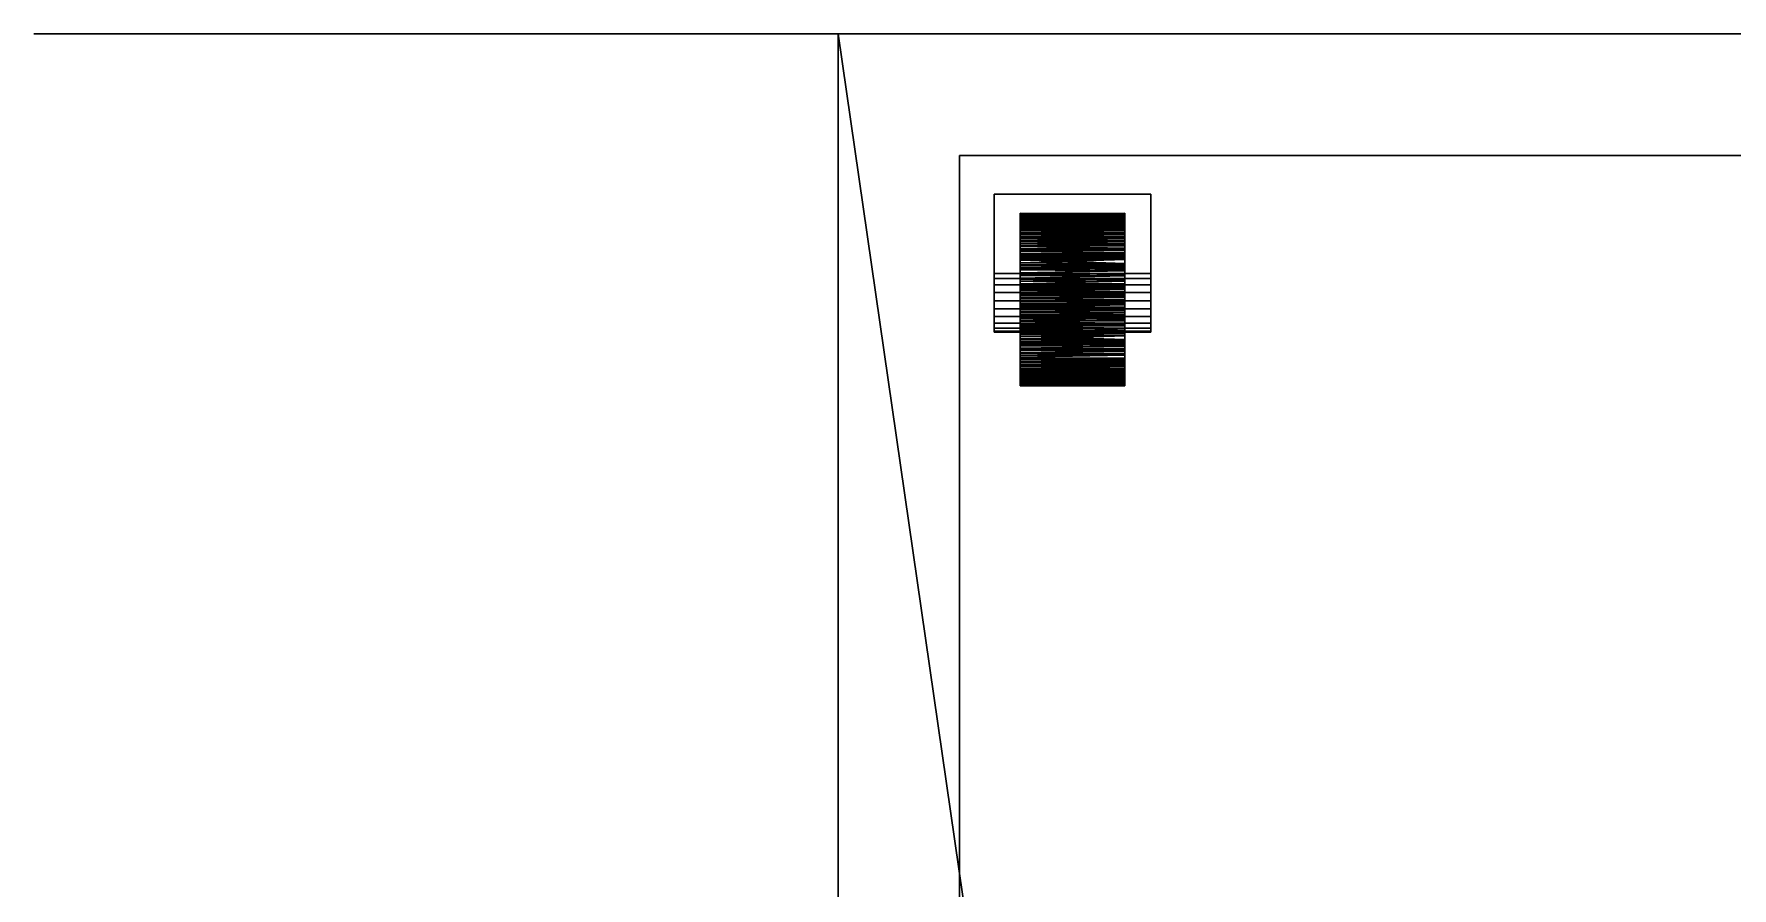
# Model space of a CAD drawing. Header units: inches. Extents: x -27.9 to 20.1, y -12.4 to 12.3.
# Drawn here: x -27.94 to -3.46, y -0.06 to 12.25 of the extents above; entities that cross this region are included whole.
import ezdxf

# ---------------------------------------------------------------- set-up
doc = ezdxf.new("R2010")
doc.units = ezdxf.units.IN
doc.header["$MEASUREMENT"] = 0
doc.layers.add('3D-M-EQPT', color=2, linetype='Continuous', lineweight=9)

# ---------------------------------------------------------------- blocks, each defined once
blk = doc.blocks.new('FamilyGeomCombination_167286-_3D_')
at = {"layer": '3D-M-EQPT'}
mesh = blk.add_polyface(dxfattribs=at)
corners = [(-16.344, -12.25, 5.125), (-16.344, 12.25, 5.125), (8.469, 12.25, 5.125), (8.469, -12.25, 5.125), (5.469, -12.25, 5.125), (5.469, -8.5, 5.125), (-13.344, -8.5, 5.125), (-13.344, -12.25, 5.125)]
mesh.append_faces([[corners[k] for k in face] for face in [(1, 2, 5, 6)]], dxfattribs={"vtx1": -1, "vtx3": -1})
mesh.append_faces([[corners[k] for k in face] for face in [(3, 4, 5, 2)]], dxfattribs={"vtx2": -1})
mesh.append_faces([[corners[k] for k in face] for face in [(6, 7, 0, 1)]], dxfattribs={"vtx3": -1})
mesh = blk.add_polyface(dxfattribs=at)
corners = [(8.469, 12.25, 51.625), (8.469, 12.25, 5.125), (-16.344, 12.25, 5.125), (-16.344, 12.25, 51.625)]
mesh.append_faces([[corners[k] for k in face] for face in [(3, 0, 1, 2)]])
mesh = blk.add_polyface(dxfattribs=at)
corners = [(-16.344, 12.25, 51.625), (-16.344, 12.25, 5.125), (-16.344, -12.25, 5.125), (-16.344, -12.25, 15.625), (-16.344, -10.25, 15.625), (-16.344, -10.25, 51.625)]
mesh.append_faces([[corners[k] for k in face] for face in [(2, 3, 4, 1)]], dxfattribs={"vtx2": -1})
mesh.append_faces([[corners[k] for k in face] for face in [(4, 5, 0, 1)]], dxfattribs={"vtx3": -1})
mesh = blk.add_polyface(dxfattribs=at)
corners = [(-16.344, -10.25, 51.625), (8.469, -10.25, 51.625), (8.469, 12.25, 51.625), (-16.344, 12.25, 51.625)]
mesh.append_faces([[corners[k] for k in face] for face in [(2, 3, 0, 1)]])
blk = doc.blocks.new('FamilyGeomCombination_173064-_3D_')
at = {"layer": '3D-M-EQPT'}
mesh = blk.add_polyface(dxfattribs=at)
corners = [(8.469, 12.25, 51.625), (-16.344, 12.25, 51.625), (-16.344, 12.25, 61.5), (8.469, 12.25, 61.5)]
mesh.append_faces([[corners[k] for k in face] for face in [(2, 3, 0, 1)]])
mesh = blk.add_polyface(dxfattribs=at)
corners = [(-16.344, 12.25, 61.5), (-16.344, 12.25, 51.625), (-16.344, -10.25, 51.625), (-16.344, -10.25, 52.125), (-16.344, -12.25, 52.125), (-16.344, -12.25, 61.5)]
mesh.append_faces([[corners[k] for k in face] for face in [(5, 3, 4)]], dxfattribs={"vtx0": -1})
mesh.append_faces([[corners[k] for k in face] for face in [(3, 5, 0, 1)]], dxfattribs={"vtx0": -1, "vtx3": -1})
mesh.append_faces([[corners[k] for k in face] for face in [(2, 3, 1)]], dxfattribs={"vtx1": -1})
mesh = blk.add_polyface(dxfattribs=at)
corners = [(8.469, 12.25, 51.625), (8.469, -10.25, 51.625), (-16.344, -10.25, 51.625), (-16.344, 12.25, 51.625)]
mesh.append_faces([[corners[k] for k in face] for face in [(3, 0, 1, 2)]])
mesh = blk.add_polyface(dxfattribs=at)
corners = [(8.469, 12.25, 61.5), (-16.344, 12.25, 61.5), (-16.344, -12.25, 61.5), (8.469, -12.25, 61.5)]
mesh.append_faces([[corners[k] for k in face] for face in [(2, 3, 0, 1)]])
blk = doc.blocks.new('FamilyGeomCombination_177141-_3D_')
at = {"layer": '3D-M-EQPT'}
mesh = blk.add_polyface(dxfattribs=at)
corners = [(-13.72, -8.238, 0.019), (-13.72, -8.564, 0.005), (-13.72, -8.882, 0.075), (-13.72, -9.172, 0.226), (-13.72, -9.412, 0.447), (-13.72, -9.588, 0.722), (-13.72, -9.686, 1.033), (-13.72, -9.7, 1.359), (-13.72, -9.629, 1.678), (-13.72, -9.479, 1.967), (-13.72, -9.258, 2.208), (-13.72, -8.983, 2.383), (-13.72, -8.672, 2.481), (-13.72, -8.346, 2.495), (-13.72, -8.027, 2.425), (-13.72, -7.738, 2.274), (-13.72, -7.497, 2.053), (-13.72, -7.322, 1.778), (-13.72, -7.224, 1.467), (-13.72, -7.21, 1.141), (-13.72, -7.28, 0.822), (-13.72, -7.431, 0.533), (-13.72, -7.651, 0.292), (-13.72, -7.926, 0.117), (-13.72, 8.637, 0.019), (-13.72, 8.311, 0.005), (-13.72, 7.993, 0.075), (-13.72, 7.703, 0.226), (-13.72, 7.463, 0.447), (-13.72, 7.287, 0.722), (-13.72, 7.189, 1.033), (-13.72, 7.175, 1.359), (-13.72, 7.246, 1.678), (-13.72, 7.396, 1.967), (-13.72, 7.617, 2.208), (-13.72, 7.892, 2.383), (-13.72, 8.203, 2.481), (-13.72, 8.529, 2.495), (-13.72, 8.848, 2.425), (-13.72, 9.137, 2.274), (-13.72, 9.378, 2.053), (-13.72, 9.553, 1.778), (-13.72, 9.651, 1.467), (-13.72, 9.665, 1.141), (-13.72, 9.595, 0.822), (-13.72, 9.444, 0.533), (-13.72, 9.224, 0.292), (-13.72, 8.949, 0.117)]
mesh.append_faces([[corners[k] for k in face] for face in [(7, 5, 6), (9, 7, 8), (40, 38, 39)]], dxfattribs={"vtx0": -1})
mesh.append_faces([[corners[k] for k in face] for face in [(22, 18, 21)]], dxfattribs={"vtx0": -1, "vtx1": -1})
mesh.append_faces([[corners[k] for k in face] for face in [(32, 36, 40)]], dxfattribs={"vtx0": -1, "vtx1": -1, "vtx2": -1})
mesh.append_faces([[corners[k] for k in face] for face in [(29, 32, 44, 26)]], dxfattribs={"vtx0": -1, "vtx1": -1, "vtx2": -1, "vtx3": -1})
mesh.append_faces([[corners[k] for k in face] for face in [(7, 22, 4, 5), (22, 7, 11, 12), (44, 32, 40, 41)]], dxfattribs={"vtx0": -1, "vtx1": -1, "vtx3": -1})
mesh.append_faces([[corners[k] for k in face] for face in [(36, 32, 33, 35)]], dxfattribs={"vtx0": -1, "vtx2": -1})
mesh.append_faces([[corners[k] for k in face] for face in [(14, 17, 18, 22)]], dxfattribs={"vtx0": -1, "vtx2": -1, "vtx3": -1})
mesh.append_faces([[corners[k] for k in face] for face in [(22, 12, 13, 14)]], dxfattribs={"vtx0": -1, "vtx3": -1})
mesh.append_faces([[corners[k] for k in face] for face in [(3, 4, 1, 2), (16, 17, 14, 15), (23, 0, 22), (43, 44, 41, 42)]], dxfattribs={"vtx1": -1})
mesh.append_faces([[corners[k] for k in face] for face in [(47, 24, 44)]], dxfattribs={"vtx1": -1, "vtx2": -1})
mesh.append_faces([[corners[k] for k in face] for face in [(0, 1, 4, 22)]], dxfattribs={"vtx1": -1, "vtx2": -1, "vtx3": -1})
mesh.append_faces([[corners[k] for k in face] for face in [(19, 20, 21, 18), (33, 34, 35), (27, 28, 29, 26)]], dxfattribs={"vtx2": -1})
mesh.append_faces([[corners[k] for k in face] for face in [(9, 10, 11, 7), (24, 25, 26, 44), (36, 37, 38, 40)]], dxfattribs={"vtx2": -1, "vtx3": -1})
mesh.append_faces([[corners[k] for k in face] for face in [(29, 30, 31, 32), (44, 45, 46, 47)]], dxfattribs={"vtx3": -1})
mesh = blk.add_polyface(dxfattribs=at)
corners = [(-13.72, 9.665, 1.141), (-12.209, 9.657, 1.128), (-13.72, 9.648, 1.061), (-12.209, 9.568, 0.755), (-13.72, 9.557, 0.75), (-13.72, 9.595, 0.822), (-13.72, 9.417, 0.503), (-13.72, 9.444, 0.533), (-12.209, 9.431, 0.522), (-13.72, 9.653, 1.426), (-13.72, 9.651, 1.467), (-12.209, 9.649, 1.434), (-12.209, 9.331, 0.407), (-13.72, 9.306, 0.383), (-13.72, 9.334, 0.413), (-12.209, 9.633, 0.977), (-13.72, 9.613, 0.902), (-13.72, 9.63, 0.982), (-12.209, 9.663, 1.282), (-13.72, 9.66, 1.263), (-13.72, 9.658, 1.304), (-12.209, 9.465, 1.937), (-13.72, 9.487, 1.881), (-13.72, 9.465, 1.916), (-13.72, 9.444, 1.95), (-13.72, 9.614, 1.584), (-13.72, 9.602, 1.623), (-12.209, 9.609, 1.623), (-12.209, 9.516, 1.833), (-13.72, 9.531, 1.813), (-13.72, 9.509, 1.847), (-12.209, 9.529, 0.688), (-13.72, 9.52, 0.678), (-12.209, 9.385, 0.462), (-13.72, 9.362, 0.443), (-13.72, 9.389, 0.473), (-12.209, 9.654, 1.051), (-12.209, 9.665, 1.359), (-13.72, 9.657, 1.345), (-13.72, 9.655, 1.386), (-13.72, 9.59, 1.662), (-13.72, 9.578, 1.7), (-12.209, 9.584, 1.695), (-13.72, 9.378, 2.053), (-12.209, 9.415, 1.996), (-13.72, 9.422, 1.985), (-12.209, 9.55, 1.764), (-13.72, 9.565, 1.739), (-13.72, 9.553, 1.778), (-12.209, 9.658, 1.166), (-13.72, 9.664, 1.182), (-12.209, 9.59, 0.829), (-12.209, 9.49, 0.622), (-13.72, 9.463, 0.569), (-13.72, 9.482, 0.605), (-12.209, 9.664, 1.32), (-12.209, 9.358, 0.434), (-12.209, 9.412, 0.489), (-12.209, 9.601, 1.66), (-13.72, 9.639, 1.506), (-12.209, 9.641, 1.472), (-12.209, 9.657, 1.397), (-12.209, 9.365, 2.054), (-13.72, 9.318, 2.109), (-12.209, 9.633, 1.51), (-13.72, 9.627, 1.545), (-12.209, 9.66, 1.205), (-13.72, 9.662, 1.223), (-12.209, 9.44, 1.966), (-12.209, 9.567, 1.73), (-12.209, 9.533, 1.799), (-12.209, 9.499, 1.868), (-12.209, 9.451, 0.556), (-13.72, 9.501, 0.642), (-12.209, 9.304, 0.379), (-13.72, 9.279, 0.353), (-12.209, 9.509, 0.655), (-12.209, 9.625, 1.547), (-13.72, 9.258, 2.164), (-12.209, 9.315, 2.113)]
mesh.append_faces([[corners[k] for k in face] for face in [(0, 1, 2), (4, 31, 32), (43, 44, 45), (16, 51, 5), (38, 55, 20), (59, 60, 10), (9, 61, 39), (45, 68, 24), (32, 76, 73), (25, 77, 65), (78, 79, 63)]], dxfattribs={"vtx0": -1, "vtx1": -1})
mesh.append_faces([[corners[k] for k in face] for face in [(3, 4, 5), (12, 13, 14), (15, 16, 17), (18, 19, 20), (28, 29, 30), (33, 34, 35), (36, 17, 2), (37, 38, 39), (46, 47, 48), (49, 0, 50), (52, 53, 54), (56, 14, 34), (57, 35, 6), (58, 26, 40), (62, 43, 63), (64, 59, 65), (66, 50, 67), (69, 41, 47), (70, 48, 29), (71, 30, 22), (18, 67, 19), (72, 7, 53), (52, 54, 73), (74, 75, 13)]], dxfattribs={"vtx0": -1, "vtx2": -1})
mesh.append_faces([[corners[k] for k in face] for face in [(21, 22, 23, 24)]], dxfattribs={"vtx0": -1, "vtx3": -1})
mesh.append_faces([[corners[k] for k in face] for face in [(6, 7, 8), (9, 10, 11), (25, 26, 27), (40, 41, 42)]], dxfattribs={"vtx1": -1, "vtx2": -1})
mesh = blk.add_polyface(dxfattribs=at)
corners = [(-12.209, 9.465, 1.937), (-12.209, 9.499, 1.868), (-13.72, 9.487, 1.881), (-12.209, 9.331, 0.407), (-12.209, 9.304, 0.379), (-13.72, 9.306, 0.383), (-13.72, 9.613, 0.902), (-12.209, 9.633, 0.977), (-12.209, 9.611, 0.903), (-12.209, 9.654, 1.051), (-13.72, 9.648, 1.061), (-12.209, 9.657, 1.128), (-12.209, 9.431, 0.522), (-12.209, 9.412, 0.489), (-13.72, 9.417, 0.503), (-12.209, 9.529, 0.688), (-12.209, 9.509, 0.655), (-13.72, 9.52, 0.678), (-12.209, 9.59, 0.829), (-12.209, 9.568, 0.755), (-13.72, 9.595, 0.822), (-13.72, 9.662, 1.223), (-12.209, 9.663, 1.282), (-12.209, 9.66, 1.205), (-12.209, 9.657, 1.397), (-12.209, 9.665, 1.359), (-13.72, 9.655, 1.386), (-13.72, 9.614, 1.584), (-12.209, 9.609, 1.623), (-12.209, 9.617, 1.585), (-12.209, 9.625, 1.547), (-12.209, 9.415, 1.996), (-13.72, 9.378, 2.053), (-12.209, 9.365, 2.054), (-12.209, 9.315, 2.113), (-13.72, 9.258, 2.164), (-12.209, 9.265, 2.172), (-13.72, 9.59, 1.662), (-12.209, 9.584, 1.695), (-12.209, 9.601, 1.66), (-13.72, 9.444, 1.95), (-12.209, 9.44, 1.966), (-13.72, 9.318, 2.109), (-13.72, 9.627, 1.545), (-12.209, 9.633, 1.51), (-13.72, 9.565, 1.739), (-12.209, 9.55, 1.764), (-12.209, 9.567, 1.73), (-12.209, 9.49, 0.622), (-13.72, 9.501, 0.642), (-13.72, 9.658, 1.304), (-12.209, 9.664, 1.32), (-13.72, 9.63, 0.982), (-13.72, 9.362, 0.443), (-12.209, 9.385, 0.462), (-12.209, 9.358, 0.434), (-13.72, 9.557, 0.75), (-13.72, 9.422, 1.985), (-13.72, 9.651, 1.467), (-12.209, 9.641, 1.472), (-12.209, 9.649, 1.434), (-13.72, 9.602, 1.623), (-13.72, 9.334, 0.413), (-13.72, 9.657, 1.345), (-13.72, 9.553, 1.778), (-12.209, 9.533, 1.799), (-13.72, 9.578, 1.7), (-13.72, 9.444, 0.533), (-12.209, 9.451, 0.556), (-13.72, 9.531, 1.813), (-12.209, 9.516, 1.833), (-13.72, 9.463, 0.569), (-13.72, 9.653, 1.426), (-13.72, 9.665, 1.141), (-12.209, 9.658, 1.166), (-13.72, 9.639, 1.506), (-13.72, 9.389, 0.473), (-13.72, 9.279, 0.353), (-12.209, 9.277, 0.352), (-13.72, 9.664, 1.182), (-13.72, 9.509, 1.847)]
mesh.append_faces([[corners[k] for k in face] for face in [(9, 10, 11), (31, 32, 33), (34, 35, 36), (15, 56, 19), (51, 63, 25), (18, 6, 8), (24, 72, 60), (59, 75, 44)]], dxfattribs={"vtx0": -1, "vtx1": -1})
mesh.append_faces([[corners[k] for k in face] for face in [(6, 7, 8), (21, 22, 23), (37, 38, 39), (40, 41, 0), (42, 34, 33), (43, 30, 44), (45, 46, 47), (50, 51, 22), (52, 9, 7), (53, 54, 55), (57, 31, 41), (58, 59, 60), (61, 39, 28), (62, 55, 3), (64, 65, 46), (66, 47, 38), (67, 68, 12), (69, 70, 65), (71, 48, 68), (73, 74, 11), (76, 13, 54), (77, 4, 78), (79, 23, 74), (80, 1, 70)]], dxfattribs={"vtx0": -1, "vtx2": -1})
mesh.append_faces([[corners[k] for k in face] for face in [(27, 28, 29, 30)]], dxfattribs={"vtx0": -1, "vtx3": -1})
mesh.append_faces([[corners[k] for k in face] for face in [(0, 1, 2), (3, 4, 5), (12, 13, 14), (15, 16, 17), (18, 19, 20), (24, 25, 26), (16, 48, 49)]], dxfattribs={"vtx1": -1, "vtx2": -1})
mesh = blk.add_polyface(dxfattribs=at)
corners = [(-12.209, -8.346, 0.005), (-12.209, -8.455), (-12.209, -8.761, 0.038), (-12.209, -9.048, 0.15), (-12.209, -9.299, 0.328), (-12.209, -9.499, 0.563), (-12.209, -9.635, 0.84), (-12.209, -9.7, 1.141), (-12.209, -9.689, 1.449), (-12.209, -9.603, 1.745), (-12.209, -9.446, 2.011), (-12.209, -9.23, 2.231), (-12.209, -8.966, 2.39), (-12.209, -8.672, 2.481), (-12.209, -8.564, 2.495), (-12.209, -8.455, 2.5), (-12.209, -8.149, 2.462), (-12.209, -7.862, 2.35), (-12.209, -7.61, 2.172), (-12.209, -7.41, 1.937), (-12.209, -7.274, 1.66), (-12.209, -7.21, 1.359), (-12.209, -7.221, 1.051), (-12.209, -7.307, 0.755), (-12.209, -7.463, 0.489), (-12.209, -7.679, 0.269), (-12.209, -7.943, 0.11), (-12.209, -8.238, 0.019), (-12.209, 8.529, 0.005), (-12.209, 8.42), (-12.209, 8.114, 0.038), (-12.209, 7.827, 0.15), (-12.209, 7.576, 0.328), (-12.209, 7.376, 0.563), (-12.209, 7.24, 0.84), (-12.209, 7.175, 1.141), (-12.209, 7.186, 1.449), (-12.209, 7.272, 1.745), (-12.209, 7.429, 2.011), (-12.209, 7.645, 2.231), (-12.209, 7.909, 2.39), (-12.209, 8.203, 2.481), (-12.209, 8.311, 2.495), (-12.209, 8.42, 2.5), (-12.209, 8.726, 2.462), (-12.209, 9.013, 2.35), (-12.209, 9.265, 2.172), (-12.209, 9.465, 1.937), (-12.209, 9.601, 1.66), (-12.209, 9.665, 1.359), (-12.209, 9.654, 1.051), (-12.209, 9.568, 0.755), (-12.209, 9.412, 0.489), (-12.209, 9.196, 0.269), (-12.209, 8.932, 0.11), (-12.209, 8.637, 0.019)]
mesh.append_faces([[corners[k] for k in face] for face in [(41, 43, 42), (55, 29, 28)]], dxfattribs={"vtx0": -1})
mesh.append_faces([[corners[k] for k in face] for face in [(21, 26, 23, 22), (39, 45, 41, 40)]], dxfattribs={"vtx0": -1, "vtx1": -1})
mesh.append_faces([[corners[k] for k in face] for face in [(0, 13, 9, 5), (39, 36, 32, 50), (48, 45, 39, 50)]], dxfattribs={"vtx0": -1, "vtx1": -1, "vtx2": -1, "vtx3": -1})
mesh.append_faces([[corners[k] for k in face] for face in [(12, 10, 9, 13), (32, 36, 35)]], dxfattribs={"vtx0": -1, "vtx2": -1})
mesh.append_faces([[corners[k] for k in face] for face in [(0, 19, 18, 13), (50, 32, 31, 55)]], dxfattribs={"vtx0": -1, "vtx2": -1, "vtx3": -1})
mesh.append_faces([[corners[k] for k in face] for face in [(1, 0, 2), (17, 16, 18), (24, 23, 26, 25), (49, 48, 50), (51, 50, 53, 52)]], dxfattribs={"vtx1": -1})
mesh.append_faces([[corners[k] for k in face] for face in [(6, 5, 9), (5, 4, 0), (30, 29, 55, 31)]], dxfattribs={"vtx1": -1, "vtx2": -1})
mesh.append_faces([[corners[k] for k in face] for face in [(14, 13, 18, 16)]], dxfattribs={"vtx1": -1, "vtx2": -1, "vtx3": -1})
mesh.append_faces([[corners[k] for k in face] for face in [(12, 11, 10), (16, 15, 14), (38, 37, 36, 39)]], dxfattribs={"vtx2": -1})
mesh.append_faces([[corners[k] for k in face] for face in [(4, 3, 2, 0), (21, 20, 19, 26), (0, 27, 26, 19), (45, 44, 43, 41), (55, 54, 53, 50)]], dxfattribs={"vtx2": -1, "vtx3": -1})
mesh.append_faces([[corners[k] for k in face] for face in [(9, 8, 7, 6), (35, 34, 33, 32), (48, 47, 46, 45)]], dxfattribs={"vtx3": -1})
mesh = blk.add_polyface(dxfattribs=at)
corners = [(-12.209, 8.932, 0.11), (-13.72, 8.91, 0.105), (-13.72, 8.949, 0.117), (-12.209, 9.13, 0.229), (-13.72, 9.155, 0.249), (-12.209, 9.163, 0.249), (-13.72, 9.086, 0.205), (-12.209, 9.097, 0.21), (-12.209, 9.064, 0.19), (-12.209, 9.031, 0.17), (-12.209, 8.998, 0.15), (-13.72, 9.017, 0.161), (-13.72, 9.224, 0.292), (-12.209, 9.223, 0.297), (-12.209, 9.196, 0.269), (-12.209, 9.139, 2.261), (-13.72, 9.197, 2.219), (-13.72, 9.137, 2.274), (-12.209, 8.942, 2.378), (-13.72, 8.92, 2.387), (-12.209, 8.906, 2.392), (-12.209, 9.076, 2.306), (-13.72, 9.065, 2.312), (-12.209, 9.013, 2.35), (-13.72, 8.992, 2.349), (-13.72, 9.029, 2.33), (-12.209, 9.202, 2.216), (-13.72, 9.258, 2.164), (-13.72, 9.189, 0.271), (-13.72, 9.121, 0.227), (-12.209, 9.045, 2.328), (-12.209, 9.277, 0.352), (-13.72, 9.251, 0.323), (-13.72, 9.279, 0.353), (-13.72, 9.052, 0.183), (-13.72, 8.871, 0.093), (-12.209, 8.895, 0.098), (-12.209, 8.858, 0.087), (-12.209, 9.25, 0.324), (-13.72, 8.983, 0.139), (-13.72, 8.956, 2.368), (-12.209, 9.265, 2.172), (-13.72, 8.884, 2.406), (-12.209, 8.87, 2.406)]
mesh.append_faces([[corners[k] for k in face] for face in [(3, 4, 5), (18, 19, 20), (23, 24, 18), (7, 29, 3), (29, 7, 6), (5, 28, 14), (32, 13, 12), (13, 32, 38), (28, 5, 4), (9, 34, 8), (20, 42, 43), (34, 9, 11), (42, 20, 19)]], dxfattribs={"vtx0": -1, "vtx1": -1})
mesh.append_faces([[corners[k] for k in face] for face in [(0, 1, 2), (6, 7, 8), (2, 10, 0), (12, 13, 14), (15, 16, 17), (21, 17, 22), (23, 25, 24), (26, 27, 16), (14, 28, 12), (3, 29, 4), (17, 21, 15), (30, 22, 25), (31, 32, 33), (8, 34, 6), (35, 36, 37), (22, 30, 21), (32, 31, 38), (10, 39, 11), (18, 40, 19), (27, 26, 41), (10, 2, 39), (25, 23, 30), (36, 35, 1), (18, 24, 40), (1, 0, 36), (16, 15, 26)]], dxfattribs={"vtx0": -1, "vtx2": -1})
mesh.append_faces([[corners[k] for k in face] for face in [(9, 10, 11)]], dxfattribs={"vtx1": -1, "vtx2": -1})
mesh = blk.add_polyface(dxfattribs=at)
corners = [(-12.209, 8.726, 2.462), (-13.72, 8.728, 2.451), (-13.72, 8.688, 2.46), (-13.72, 8.793, 0.068), (-12.209, 8.858, 0.087), (-12.209, 8.785, 0.064), (-12.209, 8.458, 2.495), (-13.72, 8.488, 2.493), (-13.72, 8.448, 2.492), (-12.209, 8.711, 0.042), (-13.72, 8.637, 0.019), (-13.72, 8.715, 0.044), (-12.209, 8.203, 2.481), (-12.209, 8.257, 2.488), (-13.72, 8.244, 2.483), (-13.72, 8.569, 2.486), (-13.72, 8.529, 2.495), (-12.209, 8.535, 2.486), (-12.209, 8.311, 2.495), (-13.72, 8.285, 2.485), (-13.72, 8.407, 2.49), (-12.209, 8.366, 2.498), (-12.209, 8.42, 2.5), (-13.72, 8.366, 2.488), (-13.72, 8.768, 2.442), (-12.209, 8.762, 2.448), (-12.209, 8.798, 2.434), (-12.209, 8.688, 2.467), (-12.209, 8.573, 2.481), (-13.72, 8.848, 2.425), (-12.209, 8.834, 2.42), (-12.209, 8.87, 2.406), (-12.209, 8.497, 2.49), (-13.72, 8.808, 2.433), (-13.72, 8.325, 2.486), (-12.209, 8.611, 2.476), (-13.72, 8.649, 2.469), (-13.72, 8.609, 2.478), (-13.72, 8.884, 2.406), (-13.72, 8.871, 0.093), (-13.72, 8.203, 2.481), (-12.209, 8.65, 2.471), (-12.209, 8.637, 0.019)]
mesh.append_faces([[corners[k] for k in face] for face in [(12, 14, 40), (10, 9, 42)]], dxfattribs={"vtx0": -1})
mesh.append_faces([[corners[k] for k in face] for face in [(18, 19, 13), (0, 2, 27), (33, 30, 29), (30, 33, 26), (25, 1, 0), (21, 34, 18), (36, 27, 2), (34, 21, 23), (1, 25, 24), (27, 36, 41)]], dxfattribs={"vtx0": -1, "vtx1": -1})
mesh.append_faces([[corners[k] for k in face] for face in [(0, 1, 2), (3, 4, 5), (6, 7, 8), (9, 10, 11), (20, 21, 22), (24, 25, 26), (29, 30, 31), (7, 6, 32), (26, 33, 24), (18, 34, 19), (35, 36, 37), (31, 38, 29), (16, 32, 17), (32, 16, 7), (22, 8, 20), (4, 3, 39), (36, 35, 41), (8, 22, 6), (28, 37, 15), (37, 28, 35), (13, 19, 14), (11, 5, 9)]], dxfattribs={"vtx0": -1, "vtx2": -1})
mesh.append_faces([[corners[k] for k in face] for face in [(11, 3, 5), (12, 13, 14), (15, 16, 17), (20, 23, 21), (17, 28, 15)]], dxfattribs={"vtx1": -1, "vtx2": -1})
mesh = blk.add_polyface(dxfattribs=at)
corners = [(-12.209, 8.114, 0.038), (-13.72, 8.112, 0.049), (-13.72, 8.152, 0.04), (-13.72, 8.048, 2.432), (-12.209, 7.982, 2.413), (-12.209, 8.056, 2.436), (-12.209, 8.382, 0.005), (-13.72, 8.352, 0.007), (-13.72, 8.393, 0.008), (-12.209, 8.13, 2.458), (-13.72, 8.203, 2.481), (-13.72, 8.125, 2.456), (-12.209, 8.637, 0.019), (-12.209, 8.583, 0.012), (-13.72, 8.597, 0.017), (-13.72, 8.271, 0.014), (-13.72, 8.311, 0.005), (-12.209, 8.306, 0.014), (-12.209, 8.529, 0.005), (-13.72, 8.556, 0.015), (-13.72, 8.434, 0.01), (-12.209, 8.475, 0.002), (-12.209, 8.42), (-13.72, 8.474, 0.012), (-13.72, 8.072, 0.058), (-12.209, 8.078, 0.052), (-12.209, 8.042, 0.066), (-12.209, 8.153, 0.033), (-12.209, 8.267, 0.019), (-13.72, 7.993, 0.075), (-12.209, 8.007, 0.08), (-12.209, 7.971, 0.094), (-12.209, 8.344, 0.01), (-13.72, 8.033, 0.067), (-13.72, 8.515, 0.014), (-12.209, 8.229, 0.024), (-13.72, 8.192, 0.031), (-13.72, 8.232, 0.022), (-13.72, 7.957, 0.094), (-13.72, 7.97, 2.407), (-12.209, 7.945, 2.402), (-13.72, 8.637, 0.019), (-12.209, 8.191, 0.029), (-12.209, 8.203, 2.481)]
mesh.append_faces([[corners[k] for k in face] for face in [(12, 14, 41), (10, 9, 43)]], dxfattribs={"vtx0": -1})
mesh.append_faces([[corners[k] for k in face] for face in [(18, 19, 13), (0, 2, 27), (33, 30, 29), (30, 33, 26), (25, 1, 0), (21, 34, 18), (36, 27, 2), (34, 21, 23), (1, 25, 24), (27, 36, 42)]], dxfattribs={"vtx0": -1, "vtx1": -1})
mesh.append_faces([[corners[k] for k in face] for face in [(0, 1, 2), (3, 4, 5), (6, 7, 8), (9, 10, 11), (20, 21, 22), (24, 25, 26), (29, 30, 31), (7, 6, 32), (26, 33, 24), (18, 34, 19), (35, 36, 37), (31, 38, 29), (39, 40, 4), (16, 32, 17), (32, 16, 7), (22, 8, 20), (4, 3, 39), (36, 35, 42), (8, 22, 6), (28, 37, 15), (37, 28, 35), (13, 19, 14), (11, 5, 9)]], dxfattribs={"vtx0": -1, "vtx2": -1})
mesh.append_faces([[corners[k] for k in face] for face in [(11, 3, 5), (12, 13, 14), (15, 16, 17), (20, 23, 21), (17, 28, 15)]], dxfattribs={"vtx1": -1, "vtx2": -1})
mesh = blk.add_polyface(dxfattribs=at)
corners = [(-12.209, 7.909, 2.39), (-13.72, 7.931, 2.395), (-13.72, 7.892, 2.383), (-12.209, 7.711, 2.271), (-13.72, 7.686, 2.251), (-12.209, 7.678, 2.251), (-13.72, 7.754, 2.295), (-12.209, 7.744, 2.29), (-12.209, 7.777, 2.31), (-12.209, 7.81, 2.33), (-12.209, 7.843, 2.35), (-13.72, 7.823, 2.339), (-13.72, 7.617, 2.208), (-12.209, 7.618, 2.203), (-12.209, 7.645, 2.231), (-12.209, 7.701, 0.239), (-13.72, 7.643, 0.281), (-13.72, 7.703, 0.226), (-12.209, 7.526, 0.387), (-13.72, 7.583, 0.336), (-12.209, 7.576, 0.328), (-12.209, 7.899, 0.122), (-13.72, 7.92, 0.113), (-12.209, 7.935, 0.108), (-12.209, 7.764, 0.194), (-13.72, 7.776, 0.188), (-12.209, 7.827, 0.15), (-13.72, 7.848, 0.151), (-13.72, 7.812, 0.17), (-12.209, 7.639, 0.284), (-13.72, 7.651, 2.229), (-13.72, 7.72, 2.273), (-12.209, 7.796, 0.172), (-12.209, 7.564, 2.148), (-13.72, 7.589, 2.177), (-13.72, 7.562, 2.147), (-13.72, 7.789, 2.317), (-12.209, 7.591, 2.176), (-13.72, 7.858, 2.361), (-13.72, 7.884, 0.132), (-12.209, 7.945, 2.402), (-13.72, 7.97, 2.407), (-13.72, 7.957, 0.094), (-12.209, 7.971, 0.094), (-12.209, 7.537, 2.121)]
mesh.append_faces([[corners[k] for k in face] for face in [(3, 4, 5), (18, 19, 20), (21, 22, 23), (26, 27, 21), (7, 31, 3), (31, 7, 6), (5, 30, 14), (34, 13, 12), (30, 5, 4), (9, 36, 8), (23, 42, 43), (36, 9, 11), (42, 23, 22)]], dxfattribs={"vtx0": -1, "vtx1": -1})
mesh.append_faces([[corners[k] for k in face] for face in [(0, 1, 2), (6, 7, 8), (2, 10, 0), (12, 13, 14), (15, 16, 17), (24, 17, 25), (26, 28, 27), (29, 19, 16), (14, 30, 12), (3, 31, 4), (17, 24, 15), (32, 25, 28), (33, 34, 35), (8, 36, 6), (25, 32, 24), (10, 38, 11), (21, 39, 22), (19, 29, 20), (10, 2, 38), (28, 26, 32), (40, 41, 1), (21, 27, 39), (1, 0, 40), (35, 44, 33), (16, 15, 29)]], dxfattribs={"vtx0": -1, "vtx2": -1})
mesh.append_faces([[corners[k] for k in face] for face in [(34, 33, 37, 13)]], dxfattribs={"vtx0": -1, "vtx3": -1})
mesh.append_faces([[corners[k] for k in face] for face in [(9, 10, 11)]], dxfattribs={"vtx1": -1, "vtx2": -1})
mesh = blk.add_polyface(dxfattribs=at)
corners = [(-12.209, 7.376, 0.563), (-12.209, 7.342, 0.632), (-13.72, 7.353, 0.619), (-12.209, 7.51, 2.093), (-12.209, 7.537, 2.121), (-13.72, 7.534, 2.117), (-13.72, 7.228, 1.598), (-12.209, 7.208, 1.523), (-12.209, 7.229, 1.597), (-12.209, 7.186, 1.449), (-13.72, 7.193, 1.439), (-12.209, 7.183, 1.372), (-12.209, 7.409, 1.978), (-12.209, 7.429, 2.011), (-13.72, 7.424, 1.997), (-12.209, 7.311, 1.812), (-12.209, 7.331, 1.845), (-13.72, 7.321, 1.822), (-12.209, 7.251, 1.671), (-12.209, 7.272, 1.745), (-13.72, 7.246, 1.678), (-13.72, 7.179, 1.277), (-12.209, 7.178, 1.218), (-12.209, 7.181, 1.295), (-12.209, 7.183, 1.103), (-12.209, 7.175, 1.141), (-13.72, 7.186, 1.114), (-12.209, 7.231, 0.877), (-12.209, 7.223, 0.915), (-13.72, 7.226, 0.916), (-12.209, 7.426, 0.504), (-13.72, 7.463, 0.447), (-12.209, 7.476, 0.446), (-13.72, 7.251, 0.838), (-12.209, 7.257, 0.805), (-12.209, 7.24, 0.84), (-13.72, 7.397, 0.55), (-12.209, 7.401, 0.534), (-13.72, 7.523, 0.391), (-12.209, 7.526, 0.387), (-13.72, 7.214, 0.955), (-12.209, 7.215, 0.953), (-12.209, 7.207, 0.99), (-13.72, 7.275, 0.761), (-12.209, 7.291, 0.736), (-12.209, 7.274, 0.77), (-12.209, 7.351, 1.878), (-13.72, 7.34, 1.858), (-13.72, 7.182, 1.196), (-12.209, 7.176, 1.18), (-13.72, 7.21, 1.518), (-13.72, 7.479, 2.057), (-12.209, 7.456, 2.038), (-12.209, 7.483, 2.066), (-13.72, 7.283, 1.75), (-13.72, 7.419, 0.515), (-13.72, 7.189, 1.033), (-12.209, 7.199, 1.028), (-12.209, 7.191, 1.066), (-13.72, 7.238, 0.877), (-13.72, 7.507, 2.087), (-13.72, 7.184, 1.155), (-13.72, 7.287, 0.722), (-12.209, 7.308, 0.701), (-13.72, 7.263, 0.8), (-13.72, 7.396, 1.967), (-12.209, 7.39, 1.944), (-13.72, 7.309, 0.687), (-12.209, 7.325, 0.667), (-13.72, 7.377, 1.931), (-13.72, 7.187, 1.074), (-13.72, 7.175, 1.359), (-12.209, 7.182, 1.334), (-13.72, 7.202, 0.994), (-13.72, 7.451, 2.027), (-13.72, 7.177, 1.318), (-13.72, 7.331, 0.653), (-13.72, 7.583, 0.336)]
mesh.append_faces([[corners[k] for k in face] for face in [(9, 10, 11), (30, 31, 32), (15, 54, 19), (49, 61, 25), (18, 6, 8), (24, 70, 58), (57, 73, 42), (41, 29, 28), (77, 39, 38)]], dxfattribs={"vtx0": -1, "vtx1": -1})
mesh.append_faces([[corners[k] for k in face] for face in [(6, 7, 8), (21, 22, 23), (33, 34, 35), (36, 37, 0), (38, 39, 32), (40, 41, 42), (43, 44, 45), (48, 49, 22), (50, 9, 7), (51, 52, 53), (55, 30, 37), (56, 57, 58), (59, 35, 27), (60, 53, 3), (62, 63, 44), (64, 45, 34), (65, 66, 12), (67, 68, 63), (69, 46, 66), (71, 72, 11), (74, 13, 52), (75, 23, 72), (76, 1, 68)]], dxfattribs={"vtx0": -1, "vtx2": -1})
mesh.append_faces([[corners[k] for k in face] for face in [(0, 1, 2), (3, 4, 5), (12, 13, 14), (15, 16, 17), (18, 19, 20), (24, 25, 26), (27, 28, 29), (16, 46, 47)]], dxfattribs={"vtx1": -1, "vtx2": -1})
mesh = blk.add_polyface(dxfattribs=at)
corners = [(-13.72, 7.175, 1.359), (-12.209, 7.183, 1.372), (-13.72, 7.193, 1.439), (-12.209, 7.272, 1.745), (-13.72, 7.283, 1.75), (-13.72, 7.246, 1.678), (-13.72, 7.424, 1.997), (-13.72, 7.396, 1.967), (-12.209, 7.409, 1.978), (-13.72, 7.187, 1.074), (-13.72, 7.189, 1.033), (-12.209, 7.191, 1.066), (-12.209, 7.51, 2.093), (-13.72, 7.534, 2.117), (-13.72, 7.507, 2.087), (-12.209, 7.208, 1.523), (-13.72, 7.228, 1.598), (-13.72, 7.21, 1.518), (-12.209, 7.178, 1.218), (-13.72, 7.18, 1.237), (-13.72, 7.182, 1.196), (-12.209, 7.376, 0.563), (-13.72, 7.353, 0.619), (-13.72, 7.375, 0.584), (-13.72, 7.397, 0.55), (-13.72, 7.226, 0.916), (-13.72, 7.238, 0.877), (-12.209, 7.231, 0.877), (-12.209, 7.325, 0.667), (-13.72, 7.309, 0.687), (-13.72, 7.331, 0.653), (-12.209, 7.311, 1.812), (-13.72, 7.321, 1.822), (-12.209, 7.456, 2.038), (-13.72, 7.479, 2.057), (-13.72, 7.451, 2.027), (-12.209, 7.186, 1.449), (-12.209, 7.175, 1.141), (-13.72, 7.184, 1.155), (-13.72, 7.186, 1.114), (-13.72, 7.251, 0.838), (-13.72, 7.263, 0.8), (-12.209, 7.257, 0.805), (-13.72, 7.463, 0.447), (-12.209, 7.426, 0.504), (-13.72, 7.419, 0.515), (-12.209, 7.291, 0.736), (-13.72, 7.275, 0.761), (-13.72, 7.287, 0.722), (-12.209, 7.182, 1.334), (-13.72, 7.177, 1.318), (-12.209, 7.251, 1.671), (-12.209, 7.351, 1.878), (-13.72, 7.377, 1.931), (-13.72, 7.359, 1.895), (-12.209, 7.176, 1.18), (-12.209, 7.483, 2.066), (-12.209, 7.429, 2.011), (-12.209, 7.24, 0.84), (-13.72, 7.202, 0.994), (-12.209, 7.199, 1.028), (-12.209, 7.183, 1.103), (-12.209, 7.476, 0.446), (-13.72, 7.523, 0.391), (-12.209, 7.207, 0.99), (-13.72, 7.214, 0.955), (-12.209, 7.181, 1.295), (-13.72, 7.179, 1.277), (-12.209, 7.401, 0.534), (-12.209, 7.274, 0.77), (-12.209, 7.308, 0.701), (-12.209, 7.342, 0.632), (-12.209, 7.39, 1.944), (-13.72, 7.34, 1.858), (-12.209, 7.537, 2.121), (-13.72, 7.562, 2.147), (-12.209, 7.331, 1.845), (-12.209, 7.215, 0.953)]
mesh.append_faces([[corners[k] for k in face] for face in [(0, 1, 2), (4, 31, 32), (43, 44, 45), (16, 51, 5), (38, 55, 20), (59, 60, 10), (9, 61, 39), (45, 68, 24), (32, 76, 73), (25, 77, 65)]], dxfattribs={"vtx0": -1, "vtx1": -1})
mesh.append_faces([[corners[k] for k in face] for face in [(3, 4, 5), (12, 13, 14), (15, 16, 17), (18, 19, 20), (28, 29, 30), (33, 34, 35), (36, 17, 2), (37, 38, 39), (46, 47, 48), (49, 0, 50), (52, 53, 54), (56, 14, 34), (57, 35, 6), (58, 26, 40), (62, 43, 63), (64, 59, 65), (66, 50, 67), (69, 41, 47), (70, 48, 29), (71, 30, 22), (18, 67, 19), (72, 7, 53), (52, 54, 73), (74, 75, 13)]], dxfattribs={"vtx0": -1, "vtx2": -1})
mesh.append_faces([[corners[k] for k in face] for face in [(21, 22, 23, 24)]], dxfattribs={"vtx0": -1, "vtx3": -1})
mesh.append_faces([[corners[k] for k in face] for face in [(6, 7, 8), (9, 10, 11), (25, 26, 27), (40, 41, 42)]], dxfattribs={"vtx1": -1, "vtx2": -1})
blk = doc.blocks.new('FamilyGeomCombination_177142-_3D_')
at = {"layer": '3D-M-EQPT'}
mesh = blk.add_polyface(dxfattribs=at)
corners = [(-14.095, -8.925, 1.218), (-14.095, -8.925, 3.25), (-14.095, -6.935, 3.25), (-14.095, -6.935, 2.925), (-14.095, -8.076, 0.986), (-14.095, -8.149, 0.893), (-14.095, -8.244, 0.821), (-14.095, -8.354, 0.777), (-14.095, -8.472, 0.762), (-14.095, -8.589, 0.778), (-14.095, -8.699, 0.824), (-14.095, -8.792, 0.896), (-14.095, -8.864, 0.991), (-14.095, -8.91, 1.1), (-14.095, 7.95, 1.218), (-14.095, 7.95, 3.25), (-14.095, 9.94, 3.25), (-14.095, 9.94, 2.925), (-14.095, 8.799, 0.986), (-14.095, 8.726, 0.893), (-14.095, 8.631, 0.821), (-14.095, 8.521, 0.777), (-14.095, 8.403, 0.762), (-14.095, 8.286, 0.778), (-14.095, 8.176, 0.824), (-14.095, 8.083, 0.896), (-14.095, 8.011, 0.991), (-14.095, 7.965, 1.1)]
mesh.append_faces([[corners[k] for k in face] for face in [(7, 0, 4, 5), (18, 23, 27, 14)]], dxfattribs={"vtx0": -1, "vtx1": -1, "vtx3": -1})
mesh.append_faces([[corners[k] for k in face] for face in [(4, 0, 1, 3), (18, 14, 15, 17)]], dxfattribs={"vtx0": -1, "vtx2": -1})
mesh.append_faces([[corners[k] for k in face] for face in [(7, 10, 11, 12)]], dxfattribs={"vtx0": -1, "vtx3": -1})
mesh.append_faces([[corners[k] for k in face] for face in [(25, 26, 23, 24)]], dxfattribs={"vtx1": -1})
mesh.append_faces([[corners[k] for k in face] for face in [(26, 27, 23), (22, 23, 18, 21)]], dxfattribs={"vtx1": -1, "vtx2": -1})
mesh.append_faces([[corners[k] for k in face] for face in [(8, 9, 10, 7), (5, 6, 7), (1, 2, 3), (19, 20, 21, 18), (15, 16, 17)]], dxfattribs={"vtx2": -1})
mesh.append_faces([[corners[k] for k in face] for face in [(12, 13, 0, 7)]], dxfattribs={"vtx2": -1, "vtx3": -1})
mesh = blk.add_polyface(dxfattribs=at)
corners = [(6.22, 9.94, 2.925), (6.22, 8.799, 0.986), (3.959, 8.799, 0.986), (3.959, 9.94, 2.925), (-14.095, 8.799, 0.986), (-14.095, 9.94, 2.925), (-11.834, 9.94, 2.925), (-11.834, 8.799, 0.986)]
mesh.append_faces([[corners[k] for k in face] for face in [(0, 1, 2, 3), (6, 7, 4, 5)]])
mesh = blk.add_polyface(dxfattribs=at)
corners = [(6.22, 9.94, 3.25), (6.22, 9.94, 2.925), (3.959, 9.94, 2.925), (3.959, 9.94, 3.25), (-14.095, 9.94, 2.925), (-14.095, 9.94, 3.25), (-11.834, 9.94, 3.25), (-11.834, 9.94, 2.925)]
mesh.append_faces([[corners[k] for k in face] for face in [(0, 1, 2, 3), (6, 7, 4, 5)]])
mesh = blk.add_polyface(dxfattribs=at)
corners = [(6.22, 7.95, 3.25), (6.22, 9.94, 3.25), (3.959, 9.94, 3.25), (3.959, 7.95, 3.25), (-14.095, 9.94, 3.25), (-14.095, 7.95, 3.25), (-11.834, 7.95, 3.25), (-11.834, 9.94, 3.25)]
mesh.append_faces([[corners[k] for k in face] for face in [(0, 1, 2, 3), (6, 7, 4, 5)]])
mesh = blk.add_polyface(dxfattribs=at)
corners = [(-11.834, -8.925, 3.25), (-11.834, -6.935, 3.25), (-11.834, -6.935, 2.925), (-11.834, -8.076, 0.986), (-11.834, -8.149, 0.893), (-11.834, -8.244, 0.821), (-11.834, -8.354, 0.777), (-11.834, -8.472, 0.762), (-11.834, -8.589, 0.778), (-11.834, -8.699, 0.824), (-11.834, -8.792, 0.896), (-11.834, -8.864, 0.991), (-11.834, -8.91, 1.1), (-11.834, -8.925, 1.218), (-11.834, 7.95, 3.25), (-11.834, 9.94, 3.25), (-11.834, 9.94, 2.925), (-11.834, 8.799, 0.986), (-11.834, 8.726, 0.893), (-11.834, 8.631, 0.821), (-11.834, 8.521, 0.777), (-11.834, 8.403, 0.762), (-11.834, 8.286, 0.778), (-11.834, 8.176, 0.824), (-11.834, 8.083, 0.896), (-11.834, 8.011, 0.991), (-11.834, 7.965, 1.1), (-11.834, 7.95, 1.218)]
mesh.append_faces([[corners[k] for k in face] for face in [(4, 7, 6, 5)]], dxfattribs={"vtx0": -1})
mesh.append_faces([[corners[k] for k in face] for face in [(17, 25, 24, 23), (17, 23, 22, 21), (17, 21, 20, 19)]], dxfattribs={"vtx0": -1, "vtx3": -1})
mesh.append_faces([[corners[k] for k in face] for face in [(26, 25, 17, 27)]], dxfattribs={"vtx1": -1, "vtx2": -1})
mesh.append_faces([[corners[k] for k in face] for face in [(4, 3, 13, 7)]], dxfattribs={"vtx1": -1, "vtx2": -1, "vtx3": -1})
mesh.append_faces([[corners[k] for k in face] for face in [(0, 13, 3, 2), (14, 27, 17, 16)]], dxfattribs={"vtx1": -1, "vtx3": -1})
mesh.append_faces([[corners[k] for k in face] for face in [(9, 8, 7), (2, 1, 0), (19, 18, 17), (16, 15, 14)]], dxfattribs={"vtx2": -1})
mesh.append_faces([[corners[k] for k in face] for face in [(13, 12, 11, 7), (11, 10, 9, 7)]], dxfattribs={"vtx2": -1, "vtx3": -1})
mesh = blk.add_polyface(dxfattribs=at)
corners = [(6.22, 8.799, 0.986), (6.22, 8.726, 0.893), (6.22, 8.631, 0.821), (6.22, 8.521, 0.777), (6.22, 8.403, 0.762), (6.22, 8.286, 0.778), (6.22, 8.176, 0.824), (6.22, 8.083, 0.896), (6.22, 8.011, 0.991), (6.22, 7.965, 1.1), (6.22, 7.95, 1.218), (3.959, 7.95, 1.218), (3.959, 7.965, 1.1), (3.959, 8.011, 0.991), (3.959, 8.083, 0.896), (3.959, 8.176, 0.824), (3.959, 8.286, 0.778), (3.959, 8.403, 0.762), (3.959, 8.521, 0.777), (3.959, 8.631, 0.821), (3.959, 8.726, 0.893), (3.959, 8.799, 0.986), (-14.095, 7.95, 1.218), (-14.095, 7.965, 1.1), (-14.095, 8.011, 0.991), (-14.095, 8.083, 0.896), (-14.095, 8.176, 0.824), (-14.095, 8.286, 0.778), (-14.095, 8.403, 0.762), (-14.095, 8.521, 0.777), (-14.095, 8.631, 0.821), (-14.095, 8.726, 0.893), (-14.095, 8.799, 0.986), (-11.834, 8.799, 0.986), (-11.834, 8.726, 0.893), (-11.834, 8.631, 0.821), (-11.834, 8.521, 0.777), (-11.834, 8.403, 0.762), (-11.834, 8.286, 0.778), (-11.834, 8.176, 0.824), (-11.834, 8.083, 0.896), (-11.834, 8.011, 0.991), (-11.834, 7.965, 1.1), (-11.834, 7.95, 1.218)]
mesh.append_faces([[corners[k] for k in face] for face in [(1, 20, 21, 0)]], dxfattribs={"vtx0": -1})
mesh.append_faces([[corners[k] for k in face] for face in [(7, 14, 15, 6), (8, 13, 14, 7), (9, 12, 13, 8), (16, 5, 6, 15), (4, 17, 18, 3), (2, 19, 20, 1), (3, 18, 19, 2), (17, 4, 5, 16)]], dxfattribs={"vtx0": -1, "vtx2": -1})
mesh.append_faces([[corners[k] for k in face] for face in [(22, 23, 42, 43)]], dxfattribs={"vtx1": -1})
mesh.append_faces([[corners[k] for k in face] for face in [(24, 25, 40, 41), (23, 24, 41, 42), (25, 26, 39, 40), (38, 39, 26, 27), (28, 29, 36, 37), (30, 31, 34, 35), (29, 30, 35, 36), (27, 28, 37, 38)]], dxfattribs={"vtx1": -1, "vtx3": -1})
mesh.append_faces([[corners[k] for k in face] for face in [(10, 11, 12, 9)]], dxfattribs={"vtx2": -1})
mesh.append_faces([[corners[k] for k in face] for face in [(31, 32, 33, 34)]], dxfattribs={"vtx3": -1})
mesh = blk.add_polyface(dxfattribs=at)
corners = [(6.22, 7.95, 1.218), (6.22, 7.95, 3.25), (3.959, 7.95, 3.25), (3.959, 7.95, 1.218), (-14.095, 7.95, 3.25), (-14.095, 7.95, 1.218), (-11.834, 7.95, 1.218), (-11.834, 7.95, 3.25)]
mesh.append_faces([[corners[k] for k in face] for face in [(3, 0, 1, 2), (5, 6, 7, 4)]])
blk = doc.blocks.new('FamilyGeomCombination_177430-_3D_')
at = {"layer": '3D-M-EQPT'}
mesh = blk.add_polyface(dxfattribs=at)
corners = [(6.719, -10.5, 5.125), (6.719, 10.5, 5.125), (-14.594, 10.5, 5.125), (-14.594, -10.5, 5.125)]
mesh.append_faces([[corners[k] for k in face] for face in [(3, 0, 1, 2)]])
mesh = blk.add_polyface(dxfattribs=at)
corners = [(6.719, -10.5, 3.25), (-14.594, -10.5, 3.25), (-14.594, 10.5, 3.25), (6.719, 10.5, 3.25)]
mesh.append_faces([[corners[k] for k in face] for face in [(2, 3, 0, 1)]])
mesh = blk.add_polyface(dxfattribs=at)
corners = [(-14.594, 10.5, 5.125), (6.719, 10.5, 5.125), (6.719, 10.5, 3.25), (-14.594, 10.5, 3.25)]
mesh.append_faces([[corners[k] for k in face] for face in [(0, 1, 2, 3)]])
mesh = blk.add_polyface(dxfattribs=at)
corners = [(-14.594, -10.5, 5.125), (-14.594, 10.5, 5.125), (-14.594, 10.5, 3.25), (-14.594, -10.5, 3.25)]
mesh.append_faces([[corners[k] for k in face] for face in [(0, 1, 2, 3)]])

msp = doc.modelspace()

# ---------------------------------------------------------------- linework, layer by layer
at = {"color": 94}
for p, q in [((-27.937, 12.25, 28.375), (20.063, 12.25, 28.375)), ((-3.938, 12.25, 52.375), (-3.938, 12.25, 4.375))]:
    msp.add_line(p, q, dxfattribs=at)
at = {"color": 94, "extrusion": (3.2216e-15, 1, 0)}
msp.add_circle((3.938, 28.375, 12.25), 24, dxfattribs=at)

# ---------------------------------------------------------------- block references
for name in ['FamilyGeomCombination_167286-_3D_', 'FamilyGeomCombination_173064-_3D_', 'FamilyGeomCombination_177430-_3D_', 'FamilyGeomCombination_177142-_3D_', 'FamilyGeomCombination_177141-_3D_']:
    msp.add_blockref(name, (0, 0))

doc.saveas('drawing.dxf')
